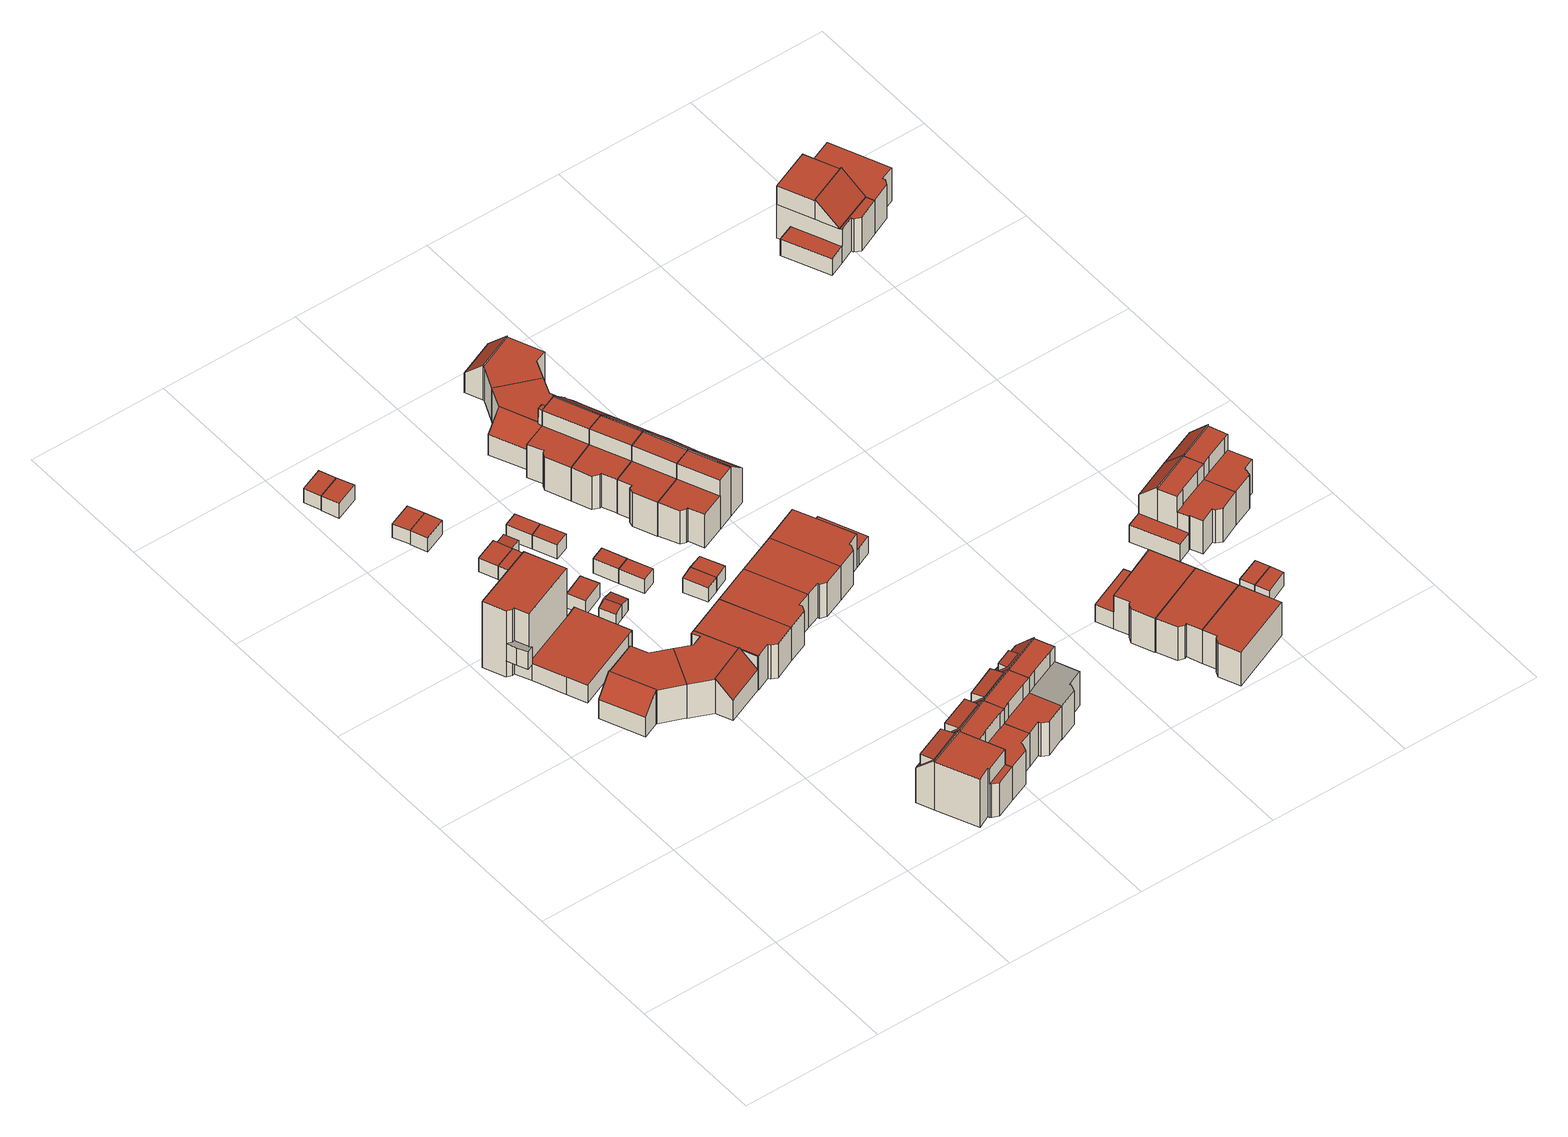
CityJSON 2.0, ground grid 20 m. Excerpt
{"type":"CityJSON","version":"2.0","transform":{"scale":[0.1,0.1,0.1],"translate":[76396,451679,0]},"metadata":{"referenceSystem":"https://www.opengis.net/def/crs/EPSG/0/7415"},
"CityObjects":{
"building1":{"type":"Building","attributes":{"Volume":330.87,"Dakoppervlakte":68.77,"Muuroppervlakte":163.75,"Vloeroppervlakte":62.1,"hoogte_Z_max_in_m_NAP":6.66,"GEB_DOEL":"woonfunctie","dateOfConstruction":"1982-01-01","measuredHeight":5.79},"geometry":[{"type":"Solid","lod":"2","boundaries":[[[[0,1,2,3,4,5,6,7,8]],[[9,10,11,12,13,14,15]],[[16,17,18,19]],[[15,6,5,9]],[[5,4,10,9]],[[3,11,10,4]],[[0,8,13,12]],[[14,13,8,7]],[[18,2,1,19]],[[12,16,19,1,0]],[[3,2,18,17,11]],[[12,11,17,16]],[[7,6,15,14]]]],"semantics":{"surfaces":[{"type":"GroundSurface"},{"type":"RoofSurface"},{"type":"WallSurface"}],"values":[[0,1,1,2,2,2,2,2,2,2,2,2,2]]}}]},
"building2":{"type":"Building","attributes":{"Volume":883.09,"Dakoppervlakte":142.61,"Muuroppervlakte":408.11,"Vloeroppervlakte":142.62,"hoogte_Z_max_in_m_NAP":11.9,"GEB_DOEL":"woonfunctie","dateOfConstruction":"1982-01-01","measuredHeight":11.13},"geometry":[{"type":"Solid","lod":"2","boundaries":[[[[20,21,22,23,24,25,26,27,28,29,30,31,32]],[[33,34,35,36,37,38]],[[39,40,41,42,43,44,45]],[[46,47,48,49,50,51,52,53,54]],[[55,56,57,58,59,60,61]],[[24,47,46,25]],[[33,31,30,50,49]],[[50,30,29,51]],[[52,51,29,28]],[[46,54,53,27,26,25]],[[24,23,61,60,47]],[[22,55,61,23]],[[21,36,40,56,55,22]],[[40,36,35,41]],[[41,35,34,42]],[[43,42,34,33,49]],[[39,45,58,57]],[[58,45,44,59]],[[40,39,57,56]],[[48,47,60,59,44]],[[43,49,48,44]],[[33,38,32,31]],[[38,37,20,32]],[[36,21,20,37]],[[28,27,53,52]]]],"semantics":{"surfaces":[{"type":"GroundSurface"},{"type":"OuterCeilingSurface"},{"type":"OuterFloorSurface"},{"type":"RoofSurface"},{"type":"WallSurface"}],"values":[[0,1,2,3,3,4,4,4,4,4,4,4,4,4,4,4,4,4,4,4,4,4,4,4,4]]}}]},
"building3":{"type":"Building","attributes":{"Volume":303.48,"Dakoppervlakte":62.68,"Muuroppervlakte":175.39,"Vloeroppervlakte":56.56,"hoogte_Z_max_in_m_NAP":6.69,"GEB_DOEL":"woonfunctie","dateOfConstruction":"1982-01-01","measuredHeight":5.86},"geometry":[{"type":"Solid","lod":"2","boundaries":[[[[62,63,64,65,66,67,68,69,70,71]],[[72,73,15,14,74,75,76,77,78,79,80]],[[81,82,83,76,84]],[[69,68,79,78]],[[68,67,80,79]],[[66,65,73,72]],[[73,65,64,15]],[[64,63,14,15]],[[14,63,62,74]],[[70,69,78,77,83]],[[77,76,83]],[[75,84,76]],[[74,81,84,75]],[[83,82,71,70]],[[74,62,71,82,81]],[[67,66,72,80]]]],"semantics":{"surfaces":[{"type":"GroundSurface"},{"type":"RoofSurface"},{"type":"WallSurface"}],"values":[[0,1,1,2,2,2,2,2,2,2,2,2,2,2,2,2]]}}]},
"building4":{"type":"Building","attributes":{"Volume":21.14,"Dakoppervlakte":8.98,"Muuroppervlakte":28.66,"Vloeroppervlakte":8.98,"hoogte_Z_max_in_m_NAP":3.26,"GEB_DOEL":"onbekend","dateOfConstruction":"1982-01-01","measuredHeight":2.35},"geometry":[{"type":"Solid","lod":"2","boundaries":[[[[85,86,87,88]],[[89,90,91,92]],[[85,88,90,89]],[[88,87,91,90]],[[86,92,91,87]],[[86,85,89,92]]]],"semantics":{"surfaces":[{"type":"GroundSurface"},{"type":"RoofSurface"},{"type":"WallSurface"}],"values":[[0,1,2,2,2,2]]}}]},
"building5":{"type":"Building","attributes":{"Volume":21.94,"Dakoppervlakte":8.98,"Muuroppervlakte":29.75,"Vloeroppervlakte":8.98,"hoogte_Z_max_in_m_NAP":3.26,"GEB_DOEL":"onbekend","dateOfConstruction":"1982-01-01","measuredHeight":2.44},"geometry":[{"type":"Solid","lod":"2","boundaries":[[[[93,94,95,96]],[[97,92,91,98]],[[96,92,97,93]],[[96,95,91,92]],[[94,98,91,95]],[[94,93,97,98]]]],"semantics":{"surfaces":[{"type":"GroundSurface"},{"type":"RoofSurface"},{"type":"WallSurface"}],"values":[[0,1,2,2,2,2]]}}]},
"building6":{"type":"Building","attributes":{"Volume":19.4,"Dakoppervlakte":8.49,"Muuroppervlakte":27.04,"Vloeroppervlakte":8.49,"hoogte_Z_max_in_m_NAP":3.26,"GEB_DOEL":"onbekend","dateOfConstruction":"1982-01-01","measuredHeight":2.28},"geometry":[{"type":"Solid","lod":"2","boundaries":[[[[99,100,101,102]],[[103,104,105,106]],[[99,102,103,106]],[[102,101,104,103]],[[100,105,104,101]],[[99,106,105,100]]]],"semantics":{"surfaces":[{"type":"GroundSurface"},{"type":"RoofSurface"},{"type":"WallSurface"}],"values":[[0,1,2,2,2,2]]}}]},
"building7":{"type":"Building","attributes":{"Volume":19.91,"Dakoppervlakte":8.49,"Muuroppervlakte":27.76,"Vloeroppervlakte":8.49,"hoogte_Z_max_in_m_NAP":3.26,"GEB_DOEL":"onbekend","dateOfConstruction":"1982-01-01","measuredHeight":2.35},"geometry":[{"type":"Solid","lod":"2","boundaries":[[[[107,108,109,110]],[[104,111,112,105]],[[107,110,111,104]],[[110,109,112,111]],[[108,105,112,109]],[[108,107,104,105]]]],"semantics":{"surfaces":[{"type":"GroundSurface"},{"type":"RoofSurface"},{"type":"WallSurface"}],"values":[[0,1,2,2,2,2]]}}]},
"building8":{"type":"Building","attributes":{"Volume":21.16,"Dakoppervlakte":9.13,"Muuroppervlakte":28.24,"Vloeroppervlakte":9.13,"hoogte_Z_max_in_m_NAP":3.23,"GEB_DOEL":"onbekend","dateOfConstruction":"1982-01-01","measuredHeight":2.32},"geometry":[{"type":"Solid","lod":"2","boundaries":[[[[113,114,115,116,117]],[[118,119,120,121,122]],[[116,115,121,120]],[[115,114,122,121]],[[119,118,122,114,113,117]],[[117,116,120,119]]]],"semantics":{"surfaces":[{"type":"GroundSurface"},{"type":"RoofSurface"},{"type":"WallSurface"}],"values":[[0,1,2,2,2,2]]}}]},
"building9":{"type":"Building","attributes":{"Volume":437.24,"Dakoppervlakte":49.01,"Muuroppervlakte":230.72,"Vloeroppervlakte":55.91,"hoogte_Z_max_in_m_NAP":9.23,"GEB_DOEL":"woonfunctie","dateOfConstruction":"1982-01-01","measuredHeight":8.32},"children":["building9-1"],"geometry":[{"type":"Solid","lod":"2","boundaries":[[[[123,124,125,126,127,128,129,130,131,132,133]],[[134,135,136,137,138,139]],[[140,141,142,143,144]],[[145,146,147,148],[149,150,151,152]],[[137,136,126,125,140]],[[138,144,132,131,139]],[[142,141,124,123]],[[123,133,143,142]],[[144,143,133,132]],[[141,140,125,124]],[[144,138,137,140]],[[145,139,131,130,146]],[[129,147,146,130]],[[148,147,129,128,134]],[[148,134,139,145]],[[127,126,136,135]],[[134,128,127,135]],[[152,153,154,149]],[[153,152,151]],[[154,153,151,150]],[[154,150,149]]]],"semantics":{"surfaces":[{"type":"GroundSurface"},{"type":"RoofSurface"},{"type":"WallSurface"}],"values":[[0,1,1,1,2,2,2,2,2,2,2,2,2,2,2,2,2,1,2,2,2]]}}]},
"building9-1":{"type":"BuildingInstallation","attributes":{"relationToConstruction":"outside"},"parents":["building9"],"geometry":[{"type":"MultiSurface","lod":"2","boundaries":[[[152,153,154,149]],[[153,152,151]],[[154,153,151,150]],[[154,150,149]]],"semantics":{"surfaces":[{"type":"RoofSurface"},{"type":"WallSurface"}],"values":[0,1,1,1]}}]},
"building10":{"type":"Building","attributes":{"Volume":21.34,"Dakoppervlakte":9.13,"Muuroppervlakte":28.47,"Vloeroppervlakte":9.13,"hoogte_Z_max_in_m_NAP":3.23,"GEB_DOEL":"onbekend","dateOfConstruction":"1982-01-01","measuredHeight":2.34},"geometry":[{"type":"Solid","lod":"2","boundaries":[[[[114,155,156,115]],[[157,122,121,158]],[[156,155,157,158]],[[114,122,157,155]],[[121,122,114,115]],[[115,156,158,121]]]],"semantics":{"surfaces":[{"type":"GroundSurface"},{"type":"RoofSurface"},{"type":"WallSurface"}],"values":[[0,1,2,2,2,2]]}}]},
"building11":{"type":"Building","attributes":{"Volume":21.33,"Dakoppervlakte":8.83,"Muuroppervlakte":29.04,"Vloeroppervlakte":8.83,"hoogte_Z_max_in_m_NAP":3.21,"GEB_DOEL":"onbekend","dateOfConstruction":"1982-01-01","measuredHeight":2.42},"geometry":[{"type":"Solid","lod":"2","boundaries":[[[[159,160,161,162]],[[163,164,165,166]],[[159,162,166,165]],[[162,161,163,166]],[[160,164,163,161]],[[159,165,164,160]]]],"semantics":{"surfaces":[{"type":"GroundSurface"},{"type":"RoofSurface"},{"type":"WallSurface"}],"values":[[0,1,2,2,2,2]]}}]},
"building12":{"type":"Building","attributes":{"Volume":16,"Dakoppervlakte":7.6,"Muuroppervlakte":22.92,"Vloeroppervlakte":7.39,"hoogte_Z_max_in_m_NAP":3.21,"GEB_DOEL":"onbekend","dateOfConstruction":"1982-01-01","measuredHeight":2.35},"geometry":[{"type":"Solid","lod":"2","boundaries":[[[[167,168,169,170,171,172]],[[173,174,175,176]],[[177,178,176,175]],[[177,167,172,178]],[[174,173,170,169]],[[168,175,174,169]],[[178,172,171,170,173,176]],[[168,167,177,175]]]],"semantics":{"surfaces":[{"type":"GroundSurface"},{"type":"RoofSurface"},{"type":"WallSurface"}],"values":[[0,1,1,2,2,2,2,2]]}}]},
"building13":{"type":"Building","attributes":{"Volume":7.7,"Dakoppervlakte":3.56,"Muuroppervlakte":16.45,"Vloeroppervlakte":3.54,"hoogte_Z_max_in_m_NAP":3.05,"GEB_DOEL":"onbekend","dateOfConstruction":"1982-01-01","measuredHeight":2.27},"geometry":[{"type":"Solid","lod":"2","boundaries":[[[[179,180,181,182]],[[183,184,185,186]],[[179,182,184,183]],[[182,181,185,184]],[[180,186,185,181]],[[186,180,179,183]]]],"semantics":{"surfaces":[{"type":"GroundSurface"},{"type":"RoofSurface"},{"type":"WallSurface"}],"values":[[0,1,2,2,2,2]]}}]},
"building14":{"type":"Building","attributes":{"Volume":331.74,"Dakoppervlakte":58.22,"Muuroppervlakte":180.43,"Vloeroppervlakte":58.22,"hoogte_Z_max_in_m_NAP":6.49,"GEB_DOEL":"woonfunctie","dateOfConstruction":"1982-01-01","measuredHeight":5.7},"geometry":[{"type":"Solid","lod":"2","boundaries":[[[[187,188,189,190,69,68,191]],[[78,192,193,194,195,196,79]],[[191,68,79,196]],[[68,69,78,79]],[[190,189,193,192]],[[194,193,189,188]],[[195,194,188,187]],[[191,196,195,187]],[[192,78,69,190]]]],"semantics":{"surfaces":[{"type":"GroundSurface"},{"type":"RoofSurface"},{"type":"WallSurface"}],"values":[[0,1,2,2,2,2,2,2,2]]}}]},
"building15":{"type":"Building","attributes":{"Volume":395.38,"Dakoppervlakte":50.82,"Muuroppervlakte":215.51,"Vloeroppervlakte":57.49,"hoogte_Z_max_in_m_NAP":9.23,"GEB_DOEL":"woonfunctie","dateOfConstruction":"1982-01-01","measuredHeight":8.34},"children":["building15-1"],"geometry":[{"type":"Solid","lod":"2","boundaries":[[[[197,198,199,200,133,201,131,130,202,203,204]],[[205,206,143,207,208,209,210,211,212,213,214]],[[215,216,217,218,219,220,221,139]],[[222,146,145,223],[224,225,226,227]],[[207,143,133,200]],[[199,208,207,200]],[[198,209,208,199]],[[198,197,210,209]],[[215,139,131,201,206]],[[204,203,221,220,211]],[[223,221,203,202,222]],[[222,202,130,146]],[[145,146,130,131,139]],[[145,139,221,223]],[[206,205,216,215]],[[214,217,216,205]],[[217,214,213,218]],[[218,213,212,219]],[[219,212,211,220]],[[201,133,143,206]],[[197,204,211,210]],[[228,229,225,224]],[[224,227,228]],[[229,228,227,226]],[[229,226,225]]]],"semantics":{"surfaces":[{"type":"GroundSurface"},{"type":"RoofSurface"},{"type":"WallSurface"}],"values":[[0,1,1,1,2,2,2,2,2,2,2,2,2,2,2,2,2,2,2,2,2,1,2,2,2]]}}]},
"building15-1":{"type":"BuildingInstallation","attributes":{"relationToConstruction":"outside"},"parents":["building15"],"geometry":[{"type":"MultiSurface","lod":"2","boundaries":[[[228,229,225,224]],[[224,227,228]],[[229,228,227,226]],[[229,226,225]]],"semantics":{"surfaces":[{"type":"RoofSurface"},{"type":"WallSurface"}],"values":[0,1,1,1]}}]},
"building16":{"type":"Building","attributes":{"Volume":17.62,"Dakoppervlakte":7.36,"Muuroppervlakte":26.87,"Vloeroppervlakte":7.36,"hoogte_Z_max_in_m_NAP":3.23,"GEB_DOEL":"onbekend","dateOfConstruction":"1982-01-01","measuredHeight":2.39},"geometry":[{"type":"Solid","lod":"2","boundaries":[[[[230,231,232,233]],[[234,235,236,237]],[[230,233,235,234]],[[233,232,236,235]],[[231,237,236,232]],[[231,230,234,237]]]],"semantics":{"surfaces":[{"type":"GroundSurface"},{"type":"RoofSurface"},{"type":"WallSurface"}],"values":[[0,1,2,2,2,2]]}}]},
"building17":{"type":"Building","attributes":{"Volume":17.6,"Dakoppervlakte":7.36,"Muuroppervlakte":26.84,"Vloeroppervlakte":7.36,"hoogte_Z_max_in_m_NAP":3.23,"GEB_DOEL":"onbekend","dateOfConstruction":"1982-01-01","measuredHeight":2.39},"geometry":[{"type":"Solid","lod":"2","boundaries":[[[[232,238,239,233]],[[240,241,236,235]],[[233,235,236,232]],[[233,239,240,235]],[[238,241,240,239]],[[232,236,241,238]]]],"semantics":{"surfaces":[{"type":"GroundSurface"},{"type":"RoofSurface"},{"type":"WallSurface"}],"values":[[0,1,2,2,2,2]]}}]},
"building18":{"type":"Building","attributes":{"Volume":17.87,"Dakoppervlakte":7.46,"Muuroppervlakte":27.16,"Vloeroppervlakte":7.46,"hoogte_Z_max_in_m_NAP":3.21,"GEB_DOEL":"onbekend","dateOfConstruction":"1982-01-01","measuredHeight":2.4},"geometry":[{"type":"Solid","lod":"2","boundaries":[[[[242,243,244,245]],[[246,247,248,249]],[[245,244,247,246]],[[244,243,248,247]],[[242,249,248,243]],[[249,242,245,246]]]],"semantics":{"surfaces":[{"type":"GroundSurface"},{"type":"RoofSurface"},{"type":"WallSurface"}],"values":[[0,1,2,2,2,2]]}}]},
"building19":{"type":"Building","attributes":{"Volume":17.65,"Dakoppervlakte":7.46,"Muuroppervlakte":26.81,"Vloeroppervlakte":7.46,"hoogte_Z_max_in_m_NAP":3.21,"GEB_DOEL":"onbekend","dateOfConstruction":"1982-01-01","measuredHeight":2.37},"geometry":[{"type":"Solid","lod":"2","boundaries":[[[[250,245,244,251]],[[252,253,247,246]],[[245,246,247,244]],[[245,250,252,246]],[[251,253,252,250]],[[251,244,247,253]]]],"semantics":{"surfaces":[{"type":"GroundSurface"},{"type":"RoofSurface"},{"type":"WallSurface"}],"values":[[0,1,2,2,2,2]]}}]},
"building20":{"type":"Building","attributes":{"Volume":321.31,"Dakoppervlakte":56.78,"Muuroppervlakte":177.23,"Vloeroppervlakte":56.78,"hoogte_Z_max_in_m_NAP":6.49,"GEB_DOEL":"woonfunctie","dateOfConstruction":"1982-01-01","measuredHeight":5.66},"geometry":[{"type":"Solid","lod":"2","boundaries":[[[[191,254,255,256,257,258,187]],[[259,260,261,262,263,196,195]],[[191,196,263,254]],[[196,191,187,195]],[[258,257,260,259]],[[256,261,260,257]],[[262,261,256,255]],[[262,255,254,263]],[[187,258,259,195]]]],"semantics":{"surfaces":[{"type":"GroundSurface"},{"type":"RoofSurface"},{"type":"WallSurface"}],"values":[[0,1,2,2,2,2,2,2,2]]}}]},
"building21":{"type":"Building","attributes":{"Volume":17.99,"Dakoppervlakte":7.5,"Muuroppervlakte":27.18,"Vloeroppervlakte":7.5,"hoogte_Z_max_in_m_NAP":3.22,"GEB_DOEL":"onbekend","dateOfConstruction":"1982-01-01","measuredHeight":2.4},"geometry":[{"type":"Solid","lod":"2","boundaries":[[[[264,265,266,267]],[[268,269,270,271]],[[267,269,268,264]],[[266,270,269,267]],[[265,271,270,266]],[[265,264,268,271]]]],"semantics":{"surfaces":[{"type":"GroundSurface"},{"type":"RoofSurface"},{"type":"WallSurface"}],"values":[[0,1,2,2,2,2]]}}]},
"building22":{"type":"Building","attributes":{"Volume":391.42,"Dakoppervlakte":50.91,"Muuroppervlakte":215.53,"Vloeroppervlakte":56.86,"hoogte_Z_max_in_m_NAP":9.23,"GEB_DOEL":"woonfunctie","dateOfConstruction":"1982-01-01","measuredHeight":8.36},"children":["building22-1"],"geometry":[{"type":"Solid","lod":"2","boundaries":[[[[272,273,274,275,197,204,203,202,276,277,278]],[[210,279,280,281,282,283,284,285,286,211]],[[287,288,289,290,291,221,220]],[[292,293,222,223],[294,295,296,297]],[[197,275,279,210]],[[275,274,280,279]],[[280,274,273,281]],[[273,272,282,281]],[[220,221,203,204,211]],[[291,290,283,278,277]],[[293,276,202,222]],[[222,202,203,221,223]],[[277,276,293,292,291]],[[221,291,292,223]],[[211,286,287,220]],[[287,286,285,288]],[[288,285,284,289]],[[290,289,284,283]],[[204,197,210,211]],[[278,283,282,272]],[[298,294,297,299]],[[299,297,296]],[[298,299,296,295]],[[295,294,298]]]],"semantics":{"surfaces":[{"type":"GroundSurface"},{"type":"RoofSurface"},{"type":"WallSurface"}],"values":[[0,1,1,1,2,2,2,2,2,2,2,2,2,2,2,2,2,2,2,2,1,2,2,2]]}}]},
"building22-1":{"type":"BuildingInstallation","attributes":{"relationToConstruction":"outside"},"parents":["building22"],"geometry":[{"type":"MultiSurface","lod":"2","boundaries":[[[298,294,297,299]],[[299,297,296]],[[298,299,296,295]],[[295,294,298]]],"semantics":{"surfaces":[{"type":"RoofSurface"},{"type":"WallSurface"}],"values":[0,1,1,1]}}]},
"building23":{"type":"Building","attributes":{"Volume":17.69,"Dakoppervlakte":7.51,"Muuroppervlakte":26.72,"Vloeroppervlakte":7.51,"hoogte_Z_max_in_m_NAP":3.22,"GEB_DOEL":"onbekend","dateOfConstruction":"1982-01-01","measuredHeight":2.36},"geometry":[{"type":"Solid","lod":"2","boundaries":[[[[300,301,302,303]],[[268,304,305,269]],[[303,269,305,300]],[[303,302,268,269]],[[301,304,268,302]],[[300,305,304,301]]]],"semantics":{"surfaces":[{"type":"GroundSurface"},{"type":"RoofSurface"},{"type":"WallSurface"}],"values":[[0,1,2,2,2,2]]}}]},
"building24":{"type":"Building","attributes":{"Volume":330.8,"Dakoppervlakte":57.87,"Muuroppervlakte":180.28,"Vloeroppervlakte":57.87,"hoogte_Z_max_in_m_NAP":6.49,"GEB_DOEL":"woonfunctie","dateOfConstruction":"1982-01-01","measuredHeight":5.72},"geometry":[{"type":"Solid","lod":"2","boundaries":[[[[306,307,255,254,308,309,310]],[[311,263,262,312,313,314,315]],[[254,255,262,263]],[[255,307,312,262]],[[314,313,306,310]],[[310,309,315,314]],[[309,308,311,315]],[[254,263,311,308]],[[307,306,313,312]]]],"semantics":{"surfaces":[{"type":"GroundSurface"},{"type":"RoofSurface"},{"type":"WallSurface"}],"values":[[0,1,2,2,2,2,2,2,2]]}}]},
"building25":{"type":"Building","attributes":{"Volume":398.95,"Dakoppervlakte":34.42,"Muuroppervlakte":220.2,"Vloeroppervlakte":58.11,"hoogte_Z_max_in_m_NAP":9.23,"GEB_DOEL":"woonfunctie","dateOfConstruction":"1982-01-01","measuredHeight":8.43},"children":["building25-1"],"geometry":[{"type":"Solid","lod":"2","boundaries":[[[[316,317,318,319,320,321,322,323,324,325,326,327,328]],[[291,290,329,330,331,332,333]],[[334,335,293,292,336],[337,338,339,340]],[[283,282,341,342,343,344,345,346,347]],[[319,318,282,283]],[[341,282,318,317]],[[341,317,316,342]],[[342,316,328,343]],[[344,327,326,345]],[[290,291,320,319,283]],[[331,345,326,325,332]],[[324,333,332,325]],[[291,292,293,321,320]],[[336,333,324,323,334]],[[293,335,334,323,322,321]],[[333,336,292,291]],[[283,347,329,290]],[[346,330,329,347]],[[346,345,331,330]],[[328,327,344,343]],[[337,348,349,338]],[[337,340,348]],[[349,348,340,339]],[[339,338,349]]]],"semantics":{"surfaces":[{"type":"GroundSurface"},{"type":"RoofSurface"},{"type":"OuterFloorSurface"},{"type":"WallSurface"}],"values":[[0,1,1,2,3,3,3,3,3,3,3,3,3,3,3,3,3,3,3,3,1,3,3,3]]}}]},
"building25-1":{"type":"BuildingInstallation","attributes":{"relationToConstruction":"outside"},"parents":["building25"],"geometry":[{"type":"MultiSurface","lod":"2","boundaries":[[[337,348,349,338]],[[337,340,348]],[[349,348,340,339]],[[339,338,349]]],"semantics":{"surfaces":[{"type":"RoofSurface"},{"type":"WallSurface"}],"values":[0,1,1,1]}}]},
"building26":{"type":"Building","attributes":{"Volume":414.49,"Dakoppervlakte":68.05,"Muuroppervlakte":222.43,"Vloeroppervlakte":61.33,"hoogte_Z_max_in_m_NAP":9.31,"GEB_DOEL":"woonfunctie","dateOfConstruction":"1982-01-01","measuredHeight":8.41},"geometry":[{"type":"Solid","lod":"2","boundaries":[[[[350,351,352,353,354,355,356,357,358,359,360,361,362,363,364]],[[365,366,367,368,369,370,371,372]],[[373,374,375,376]],[[377,378,379,380,381,382,383]],[[360,371,370,361]],[[371,360,359,372]],[[359,358,365,372]],[[366,357,356,367]],[[356,355,368,367]],[[355,354,369,368]],[[376,375,362,361,370]],[[374,373,369,354,353]],[[375,377,383,363,362]],[[353,352,379,378,374]],[[364,363,383,382,381,380,379,352,351,350]],[[375,374,378,377]],[[376,370,369,373]],[[358,357,366,365]]]],"semantics":{"surfaces":[{"type":"GroundSurface"},{"type":"RoofSurface"},{"type":"WallSurface"}],"values":[[0,1,1,1,2,2,2,2,2,2,2,2,2,2,2,2,2,2]]}}]},
"building27":{"type":"Building","attributes":{"Volume":303.97,"Dakoppervlakte":62.71,"Muuroppervlakte":164.68,"Vloeroppervlakte":56.43,"hoogte_Z_max_in_m_NAP":9.09,"GEB_DOEL":"woonfunctie","dateOfConstruction":"1982-01-01","measuredHeight":8.26},"geometry":[{"type":"Solid","lod":"2","boundaries":[[[[384,385,386,387,388,389,390,391,392,393,394]],[[395,396,397,398,399,400,401,402,403]],[[404,405,406,370,407,408]],[[409,376,410,411]],[[386,385,395,403]],[[395,385,384,396]],[[394,397,396,384]],[[393,392,399,398]],[[392,391,400,399]],[[370,406,389,388]],[[391,390,405,404,400]],[[406,405,390,389]],[[403,410,376,370,388,387,386]],[[407,370,376,409]],[[408,401,400,404]],[[403,402,411,410]],[[411,402,401,408,407,409]],[[393,398,397,394]]]],"semantics":{"surfaces":[{"type":"GroundSurface"},{"type":"RoofSurface"},{"type":"WallSurface"}],"values":[[0,1,1,1,2,2,2,2,2,2,2,2,2,2,2,2,2,2]]}}]},
"building28":{"type":"Building","attributes":{"Volume":369.43,"Dakoppervlakte":60.57,"Muuroppervlakte":212.39,"Vloeroppervlakte":54.51,"hoogte_Z_max_in_m_NAP":9.31,"GEB_DOEL":"woonfunctie","dateOfConstruction":"1982-01-01","measuredHeight":8.43},"geometry":[{"type":"Solid","lod":"2","boundaries":[[[[412,413,414,355,354,353,352,415,416,417,418,419]],[[369,368,420,421,422,423,424]],[[374,373,425,426]],[[378,427,428,429,379]],[[419,418,424,423]],[[355,368,369,354]],[[355,414,420,368]],[[421,413,412,422]],[[423,422,412,419]],[[418,417,426,425,424]],[[354,369,373,374,353]],[[417,416,428,427,426]],[[428,416,415,429]],[[429,415,352,379]],[[353,374,378,379,352]],[[378,374,426,427]],[[369,424,425,373]],[[421,420,414,413]]]],"semantics":{"surfaces":[{"type":"GroundSurface"},{"type":"RoofSurface"},{"type":"WallSurface"}],"values":[[0,1,1,1,2,2,2,2,2,2,2,2,2,2,2,2,2,2]]}}]},
"building29":{"type":"Building","attributes":{"Volume":402.06,"Dakoppervlakte":65.7,"Muuroppervlakte":221.07,"Vloeroppervlakte":59.14,"hoogte_Z_max_in_m_NAP":9.31,"GEB_DOEL":"woonfunctie","dateOfConstruction":"1982-01-01","measuredHeight":8.47},"geometry":[{"type":"Solid","lod":"2","boundaries":[[[[430,431,432,433,434,435,436,437,438,439,440,441,442]],[[424,423,443,444,445,446,447]],[[425,448,449,426]],[[450,428,427,451,452,453]],[[438,437,447,446]],[[442,423,424,430]],[[442,441,443,423]],[[440,439,445,444]],[[445,439,438,446]],[[424,425,426,431,430]],[[437,436,449,448,447]],[[426,427,428,432,431]],[[451,449,436,435,452]],[[452,435,434,453]],[[453,434,433,450]],[[428,450,433,432]],[[427,426,449,451]],[[424,447,448,425]],[[444,443,441,440]]]],"semantics":{"surfaces":[{"type":"GroundSurface"},{"type":"RoofSurface"},{"type":"WallSurface"}],"values":[[0,1,1,1,2,2,2,2,2,2,2,2,2,2,2,2,2,2,2]]}}]},
"building30":{"type":"Building","attributes":{"Volume":382.8,"Dakoppervlakte":62.77,"Muuroppervlakte":216.79,"Vloeroppervlakte":56.44,"hoogte_Z_max_in_m_NAP":9.31,"GEB_DOEL":"woonfunctie","dateOfConstruction":"1982-01-01","measuredHeight":8.45},"geometry":[{"type":"Solid","lod":"2","boundaries":[[[[454,455,456,457,458,459,460,461,462,463,464]],[[465,466,447,446,467,468,469]],[[470,471,449,448]],[[472,452,451,473]],[[456,446,447,457]],[[456,455,467,446]],[[469,468,454,464]],[[469,464,463,465]],[[465,463,462,466]],[[471,470,466,462,461]],[[448,449,458,457,447]],[[449,451,452,459,458]],[[461,460,472,473,471]],[[472,460,459,452]],[[451,449,471,473]],[[470,448,447,466]],[[468,467,455,454]]]],"semantics":{"surfaces":[{"type":"GroundSurface"},{"type":"RoofSurface"},{"type":"WallSurface"}],"values":[[0,1,1,1,2,2,2,2,2,2,2,2,2,2,2,2,2]]}}]},
"building31":{"type":"Building","attributes":{"Volume":362.64,"Dakoppervlakte":73.59,"Muuroppervlakte":190.7,"Vloeroppervlakte":73.59,"hoogte_Z_max_in_m_NAP":6.49,"GEB_DOEL":"woonfunctie","dateOfConstruction":"1982-01-01","measuredHeight":5.69},"geometry":[{"type":"Solid","lod":"2","boundaries":[[[[308,474,475,476,477,478,479,480,481,482,309]],[[483,484,485,486,487,311,315]],[[488,489,490,491,492]],[[308,309,315,311]],[[483,482,481,484]],[[484,481,480,485]],[[480,479,490,486,485]],[[308,311,487,474]],[[475,489,488,476]],[[479,478,491,490]],[[491,478,477,492]],[[488,492,477,476]],[[474,487,486,490,489,475]],[[309,482,483,315]]]],"semantics":{"surfaces":[{"type":"GroundSurface"},{"type":"RoofSurface"},{"type":"WallSurface"}],"values":[[0,1,1,2,2,2,2,2,2,2,2,2,2,2]]}}]},
"building32":{"type":"Building","attributes":{"Volume":300.39,"Dakoppervlakte":62.68,"Muuroppervlakte":157.26,"Vloeroppervlakte":56.4,"hoogte_Z_max_in_m_NAP":6.73,"GEB_DOEL":"woonfunctie","dateOfConstruction":"1982-01-01","measuredHeight":5.85},"geometry":[{"type":"Solid","lod":"2","boundaries":[[[[493,494,495,496,497,498,499,500,501]],[[397,502,503,504,505,506,398]],[[507,508,509,510]],[[397,398,493,501]],[[501,500,502,397]],[[500,499,503,502]],[[503,499,498,504]],[[506,505,495,494]],[[498,497,509,508,504]],[[510,509,497,496]],[[505,507,510,496,495]],[[507,505,504,508]],[[494,493,398,506]]]],"semantics":{"surfaces":[{"type":"GroundSurface"},{"type":"RoofSurface"},{"type":"WallSurface"}],"values":[[0,1,1,2,2,2,2,2,2,2,2,2,2]]}}]},
"building33":{"type":"Building","attributes":{"Volume":391.79,"Dakoppervlakte":77.82,"Muuroppervlakte":195.97,"Vloeroppervlakte":77.82,"hoogte_Z_max_in_m_NAP":6.28,"GEB_DOEL":"woonfunctie","dateOfConstruction":"1982-01-01","measuredHeight":5.66},"geometry":[{"type":"Solid","lod":"2","boundaries":[[[[511,512,513,514,515,516,517,518,519,520]],[[521,522,523,524,525,526,527]],[[528,529,530,531]],[[512,511,527,526]],[[511,520,521,527]],[[521,520,519,522]],[[515,514,524,523,529]],[[513,525,524,514]],[[516,528,531,517]],[[528,516,515,529]],[[531,530,518,517]],[[523,522,519,518,530,529]],[[513,512,526,525]]]],"semantics":{"surfaces":[{"type":"GroundSurface"},{"type":"RoofSurface"},{"type":"WallSurface"}],"values":[[0,1,1,2,2,2,2,2,2,2,2,2,2]]}}]},
"building34":{"type":"Building","attributes":{"Volume":311.75,"Dakoppervlakte":55.43,"Muuroppervlakte":175.35,"Vloeroppervlakte":55.43,"hoogte_Z_max_in_m_NAP":6.28,"GEB_DOEL":"woonfunctie","dateOfConstruction":"1982-01-01","measuredHeight":5.62},"geometry":[{"type":"Solid","lod":"2","boundaries":[[[[532,533,534,535,536,537,538]],[[539,540,521,527,541,542,543]],[[536,535,539,543]],[[540,539,535,534]],[[533,532,527,521]],[[532,538,541,527]],[[538,537,542,541]],[[536,543,542,537]],[[534,533,521,540]]]],"semantics":{"surfaces":[{"type":"GroundSurface"},{"type":"RoofSurface"},{"type":"WallSurface"}],"values":[[0,1,2,2,2,2,2,2,2]]}}]},
"building35":{"type":"Building","attributes":{"Volume":320.66,"Dakoppervlakte":57.26,"Muuroppervlakte":175.98,"Vloeroppervlakte":57.26,"hoogte_Z_max_in_m_NAP":6.28,"GEB_DOEL":"woonfunctie","dateOfConstruction":"1982-01-01","measuredHeight":5.6},"geometry":[{"type":"Solid","lod":"2","boundaries":[[[[544,545,546,547,535,534,548]],[[549,550,540,539,551,552,553]],[[545,544,549,553]],[[544,548,550,549]],[[535,539,540,534]],[[535,547,551,539]],[[552,551,547,546]],[[545,553,552,546]],[[534,540,550,548]]]],"semantics":{"surfaces":[{"type":"GroundSurface"},{"type":"RoofSurface"},{"type":"WallSurface"}],"values":[[0,1,2,2,2,2,2,2,2]]}}]},
"building36":{"type":"Building","attributes":{"Volume":17.94,"Dakoppervlakte":7.46,"Muuroppervlakte":27.37,"Vloeroppervlakte":7.46,"hoogte_Z_max_in_m_NAP":2.97,"GEB_DOEL":"onbekend","dateOfConstruction":"1982-01-01","measuredHeight":2.4},"geometry":[{"type":"Solid","lod":"2","boundaries":[[[[554,555,556,557]],[[558,559,560,561]],[[556,555,561,560]],[[561,555,554,558]],[[557,559,558,554]],[[557,556,560,559]]]],"semantics":{"surfaces":[{"type":"GroundSurface"},{"type":"RoofSurface"},{"type":"WallSurface"}],"values":[[0,1,2,2,2,2]]}}]},
"building37":{"type":"Building","attributes":{"Volume":17.06,"Dakoppervlakte":7.46,"Muuroppervlakte":26.02,"Vloeroppervlakte":7.46,"hoogte_Z_max_in_m_NAP":2.97,"GEB_DOEL":"onbekend","dateOfConstruction":"1982-01-01","measuredHeight":2.29},"geometry":[{"type":"Solid","lod":"2","boundaries":[[[[562,563,564,565]],[[560,566,567,561]],[[562,565,566,560]],[[565,564,567,566]],[[563,561,567,564]],[[563,562,560,561]]]],"semantics":{"surfaces":[{"type":"GroundSurface"},{"type":"RoofSurface"},{"type":"WallSurface"}],"values":[[0,1,2,2,2,2]]}}]},
"building38":{"type":"Building","attributes":{"Volume":443.32,"Dakoppervlakte":81.34,"Muuroppervlakte":232.55,"Vloeroppervlakte":74.79,"hoogte_Z_max_in_m_NAP":8.89,"GEB_DOEL":"woonfunctie","dateOfConstruction":"1982-01-01","measuredHeight":8.36},"geometry":[{"type":"Solid","lod":"2","boundaries":[[[[568,569,570,571,572,573,574,575,576,577,578,579,580]],[[581,582,583,584,585,586,587,588,589,590,591,592]],[[593,594,595,596,597,598,599]],[[600,601,602,603]],[[604,605,606,607,608,609]],[[575,574,581,592,607]],[[581,574,573,582]],[[573,572,583,582]],[[583,572,571,584]],[[584,571,570,585]],[[585,570,569,586]],[[586,569,568,587]],[[601,595,580,579,602]],[[602,579,578,604,603]],[[605,577,576,606]],[[607,606,576,575]],[[577,605,604,578]],[[596,600,603,604,609]],[[597,596,609,608,591]],[[601,600,596,595]],[[591,608,607,592]],[[598,597,591,590]],[[599,598,590,589]],[[599,589,588,593]],[[594,593,588,587]],[[568,580,595,594,587]]]],"semantics":{"surfaces":[{"type":"GroundSurface"},{"type":"RoofSurface"},{"type":"WallSurface"}],"values":[[0,1,1,1,1,2,2,2,2,2,2,2,2,2,2,2,2,2,2,2,2,2,2,2,2,2]]}}]},
"building39":{"type":"Building","attributes":{"Volume":371.89,"Dakoppervlakte":61.23,"Muuroppervlakte":211.95,"Vloeroppervlakte":55.15,"hoogte_Z_max_in_m_NAP":8.89,"GEB_DOEL":"woonfunctie","dateOfConstruction":"1982-01-01","measuredHeight":8.34},"geometry":[{"type":"Solid","lod":"2","boundaries":[[[[610,569,568,580,579,611,612,613,614,615,616]],[[617,618,619,620,621,587,586,622,623]],[[594,624,625,626,627,595]],[[601,628,629,602]],[[616,615,617,623]],[[615,614,618,617]],[[613,619,618,614]],[[586,587,568,569]],[[623,622,610,616]],[[595,580,568,587,594]],[[627,626,619,613,612]],[[628,627,612,611,629]],[[629,611,579,602]],[[579,580,595,601,602]],[[595,627,628,601]],[[587,621,624,594]],[[620,625,624,621]],[[620,619,626,625]],[[586,569,610,622]]]],"semantics":{"surfaces":[{"type":"GroundSurface"},{"type":"RoofSurface"},{"type":"WallSurface"}],"values":[[0,1,1,1,2,2,2,2,2,2,2,2,2,2,2,2,2,2,2]]}}]},
"building40":{"type":"Building","attributes":{"Volume":522.55,"Dakoppervlakte":84.78,"Muuroppervlakte":259.93,"Vloeroppervlakte":76.56,"hoogte_Z_max_in_m_NAP":9.47,"GEB_DOEL":"woonfunctie","dateOfConstruction":"1982-01-01","measuredHeight":8.99},"geometry":[{"type":"Solid","lod":"2","boundaries":[[[[630,631,632,633,634,635,636,637,638,639,640,641,642]],[[643,644,645,646,647,648,649,650]],[[651,652,653,654]],[[655,656,657,658]],[[659,660,661,662,663,664]],[[643,650,665,666,642,641,659,664,663,662]],[[638,637,644,643,662]],[[644,637,636,645]],[[645,636,635,646]],[[667,651,654,668]],[[652,651,667,630,642,666]],[[655,658,649,668,654]],[[660,659,641,640]],[[660,640,639,661]],[[638,662,661,639]],[[665,650,657,656,653]],[[665,653,652,666]],[[655,654,653,656]],[[630,667,668,649,648,633,632,631]],[[658,657,650,649]],[[646,635,634,633,648,647]]]],"semantics":{"surfaces":[{"type":"GroundSurface"},{"type":"RoofSurface"},{"type":"WallSurface"}],"values":[[0,1,1,1,1,2,2,2,2,2,2,2,2,2,2,2,2,2,2,2,2]]}}]},
"building41":{"type":"Building","attributes":{"Volume":320.02,"Dakoppervlakte":56.79,"Muuroppervlakte":176.73,"Vloeroppervlakte":56.79,"hoogte_Z_max_in_m_NAP":6.14,"GEB_DOEL":"woonfunctie","dateOfConstruction":"1982-01-01","measuredHeight":5.64},"geometry":[{"type":"Solid","lod":"2","boundaries":[[[[669,633,630,670,671,672,673]],[[674,675,676,677,678,667,648]],[[670,630,667,678]],[[630,633,648,667]],[[669,673,675,674]],[[672,676,675,673]],[[672,671,677,676]],[[670,678,677,671]],[[674,648,633,669]]]],"semantics":{"surfaces":[{"type":"GroundSurface"},{"type":"RoofSurface"},{"type":"WallSurface"}],"values":[[0,1,2,2,2,2,2,2,2]]}}]}
},
"vertices":[
[113,380,9],[90,370,9],[65,430,9],[88,440,9],[136,460,9],[146,437,9],[174,425,9],[149,366,9],[114,380,9],[146,437,65],[136,460,65],[88,440,65],[113,380,65],[114,380,65],[149,366,65],[174,425,65],[113,380,67],[88,440,67],[65,430,41],[90,370,42],
[29,552,8],[21,555,8],[8,585,8],[100,622,8],[123,568,8],[141,576,8],[143,572,8],[171,502,8],[162,498,8],[71,460,8],[60,487,8],[42,531,8],[32,553,8],[42,531,35],[33,527,35],[26,542,35],[21,555,35],[29,552,35],[32,553,35],[29,552,64],[21,555,64],[26,542,64],[33,527,64],[42,531,64],[40,534,64],[32,553,64],[141,576,37],[123,568,37],[40,534,37],[42,531,37],[60,487,37],[71,460,37],[162,498,37],[171,502,37],[143,572,37],[8,585,119],[21,555,119],[29,552,119],[32,553,119],[40,534,119],[123,568,119],[100,622,119],
[181,352,8],[149,366,8],[174,425,8],[197,415,8],[212,421,8],[207,432,8],[212,434,8],[247,352,8],[246,352,8],[191,329,8],[212,421,65],[197,415,65],[181,352,65],[236,376,65],[237,374,65],[246,352,65],[247,352,65],[212,434,65],[207,432,65],[181,352,67],[191,329,42],[246,352,42],[236,376,67],
[44,952,9],[53,929,9],[20,916,9],[11,939,9],[44,952,33],[11,939,33],[20,916,33],[53,929,33],
[63,906,8],[29,892,8],[20,916,8],[53,929,8],[63,906,33],[29,892,33],
[91,839,10],[100,817,10],[68,804,10],[58,826,10],[58,826,33],[68,804,33],[100,817,33],[91,839,33],
[68,804,9],[100,817,9],[109,794,9],[77,781,9],[77,781,33],[109,794,33],
[146,707,9],[147,705,9],[115,692,9],[105,717,9],[137,730,9],[146,707,32],[137,730,32],[105,717,32],[115,692,32],[147,705,32],
[343,3,9],[334,7,9],[332,9,9],[331,11,9],[312,2,9],[287,59,9],[277,83,9],[333,106,9],[343,82,9],[367,24,9],[371,15,9],[287,59,90],[312,2,90],[331,11,90],[332,9,90],[367,24,90],[343,82,90],[332,9,65],[334,7,65],[343,3,65],[371,15,65],[367,24,65],[343,82,92],[333,106,67],[277,83,67],[287,59,92],[290,64,89],[283,82,70],[329,101,70],[337,84,89],[329,101,88],[283,82,88],
[156,680,9],[124,668,9],[156,680,32],[124,668,32],
[182,618,8],[193,594,8],[161,580,8],[151,604,8],[161,580,32],[193,594,32],[182,618,32],[151,604,32],
[206,555,9],[191,548,9],[178,542,9],[168,563,9],[181,570,9],[197,577,9],[168,563,29],[178,542,29],[191,548,32],[181,570,32],[206,555,28],[197,577,28],
[155,733,8],[163,714,8],[147,707,8],[139,726,8],[155,733,29],[139,726,30],[147,707,30],[163,714,29],
[308,367,8],[278,354,8],[270,358,8],[268,361,8],[269,458,8],[268,361,65],[270,358,65],[278,354,65],[308,367,65],[269,458,65],
[423,48,9],[405,41,9],[405,38,9],[401,27,9],[353,57,9],[388,129,9],[398,106,9],[409,80,9],[366,62,65],[353,57,65],[401,27,65],[405,38,65],[405,41,65],[423,48,65],[409,80,65],[400,76,65],[400,77,65],[366,63,65],[353,57,90],[366,62,90],[366,63,90],[400,77,90],[400,76,90],[409,80,90],[398,106,90],[388,129,67],[398,106,92],[390,106,89],[346,88,89],[339,106,69],[383,124,69],[383,124,88],[339,106,88],
[166,742,8],[185,750,8],[199,718,8],[180,709,8],[166,742,32],[180,709,32],[199,718,32],[185,750,32],
[213,685,8],[193,677,8],[193,677,32],[213,685,32],
[213,632,8],[232,640,8],[245,607,8],[226,599,8],[226,599,32],[245,607,32],[232,640,32],[213,632,32],
[240,566,8],[259,574,8],[240,566,32],[259,574,32],
[324,481,8],[359,399,8],[339,391,8],[341,388,8],[337,379,8],[337,379,65],[341,388,65],[339,391,65],[359,399,65],[324,481,65],
[310,516,8],[291,508,8],[277,540,8],[296,549,8],[310,516,32],[296,549,32],[277,540,32],[291,508,32],
[482,62,9],[453,49,9],[444,54,9],[443,57,9],[444,153,9],[454,129,9],[465,103,9],[443,57,65],[444,54,65],[453,49,65],[482,62,65],[465,103,65],[451,98,65],[417,84,65],[418,84,65],[418,84,90],[417,84,90],[451,98,90],[465,103,90],[454,129,90],[454,129,92],[444,153,67],[403,111,89],[396,128,70],[440,147,70],[447,130,89],[396,128,87],[440,147,87],
[316,557,9],[330,525,9],[310,516,9],[296,549,9],[330,525,32],[316,557,32],
[380,404,8],[379,407,8],[381,504,8],[419,413,8],[389,401,8],[381,504,65],[379,407,65],[380,404,65],[389,401,65],[419,413,65],
[513,83,8],[510,73,8],[482,62,8],[465,103,8],[454,129,8],[444,153,8],[447,154,8],[501,176,8],[511,153,8],[519,134,8],[522,127,8],[535,95,8],[512,85,8],[477,109,90],[511,123,90],[522,127,90],[519,134,90],[511,153,90],[501,176,67],[447,154,67],[511,153,92],[482,147,87],[458,137,87],[453,149,74],[477,159,74],[510,73,65],[513,83,65],[512,85,65],[535,95,65],[522,127,65],[511,123,65],[477,109,65],[477,159,86],[453,149,86],
[337,832,9],[341,821,9],[357,783,9],[333,773,9],[308,763,9],[267,745,9],[253,779,9],[256,786,9],[259,788,9],[249,809,9],[261,814,9],[283,823,9],[308,833,9],[332,842,9],[333,840,9],[259,788,65],[256,786,65],[253,779,65],[267,745,65],[308,763,65],[283,823,65],[261,814,65],[249,809,65],[308,763,91],[333,773,91],[308,833,91],[283,823,91],[308,833,93],[333,773,93],[357,783,68],[341,821,68],[337,832,68],[333,840,68],[332,842,68],
[324,862,8],[332,842,8],[291,826,8],[285,823,8],[283,823,8],[261,814,8],[237,869,8],[261,879,8],[262,880,8],[275,911,8],[334,887,8],[332,842,65],[324,862,65],[334,887,65],[275,911,65],[262,880,65],[261,879,65],[282,829,65],[289,831,65],[291,826,65],[261,879,67],[237,869,42],[261,814,42],[281,828,65],[282,829,67],[281,828,91],[291,826,91],[289,831,91],
[289,715,9],[287,714,9],[277,718,9],[375,739,9],[379,730,9],[356,720,9],[331,709,9],[298,695,9],[277,718,65],[287,714,65],[289,715,65],[298,695,65],[331,709,65],[331,709,91],[356,720,91],[356,720,93],[379,730,68],[375,739,68],
[331,709,8],[356,720,8],[379,730,8],[383,721,8],[388,710,8],[403,672,8],[379,662,8],[355,652,8],[312,634,8],[299,666,8],[301,674,8],[306,676,8],[298,695,8],[306,676,65],[301,674,65],[299,666,65],[312,634,65],[355,652,65],[355,652,91],[379,662,91],[383,721,68],[379,662,93],[403,672,67],[388,710,68],
[333,604,9],[325,606,9],[312,634,9],[355,652,9],[379,662,9],[403,672,9],[427,617,9],[402,607,9],[378,597,9],[344,583,9],[335,605,9],[344,583,65],[378,597,65],[325,606,65],[333,604,65],[335,605,65],[378,597,91],[402,607,91],[427,617,67],[402,607,93],
[433,526,8],[440,509,8],[467,520,8],[494,456,8],[472,447,8],[468,445,8],[450,437,8],[451,434,8],[447,425,8],[447,425,65],[451,434,65],[450,437,65],[468,445,65],[433,526,65],[467,520,37],[440,509,37],[468,445,37],[472,447,37],[494,456,37],
[275,911,9],[290,945,9],[289,946,9],[279,970,9],[333,993,9],[343,969,9],[363,921,9],[345,914,9],[334,887,9],[345,914,65],[363,921,65],[343,969,65],[289,946,65],[290,945,65],[289,946,67],[343,969,67],[333,993,41],[279,970,42],
[664,113,6],[651,144,6],[655,153,6],[658,154,6],[649,175,6],[639,199,6],[703,226,6],[713,204,6],[730,211,6],[755,152,6],[755,152,63],[730,211,63],[649,175,63],[658,154,63],[655,153,63],[651,144,63],[664,113,63],[639,199,35],[649,175,35],[713,204,35],[703,226,35],
[664,113,7],[755,152,7],[778,97,7],[696,63,7],[688,84,7],[685,82,7],[676,85,7],[696,63,63],[778,97,63],[676,85,63],[685,82,63],[688,84,63],
[710,4,7],[697,33,7],[701,42,7],[704,44,7],[801,42,7],[710,4,63],[801,42,63],[704,44,63],[701,42,63],[697,33,63],
[840,145,6],[848,126,6],[814,112,6],[806,131,6],[840,145,30],[806,131,30],[814,112,30],[848,126,30],
[814,112,7],[848,126,7],[855,108,7],[822,93,7],[822,93,30],[855,108,30],
[857,268,5],[874,227,5],[845,214,5],[836,218,5],[834,221,5],[813,212,5],[806,229,5],[804,228,5],[784,219,5],[756,283,5],[777,292,5],[836,317,5],[846,293,5],[806,229,61],[813,212,61],[834,221,61],[836,218,61],[845,214,61],[874,227,61],[857,268,61],[843,262,61],[810,249,61],[810,248,61],[798,243,61],[804,228,61],[843,262,87],[857,268,87],[846,293,87],[787,268,87],[798,243,87],[810,248,87],[810,249,87],[787,268,89],[846,293,89],[836,317,64],[777,292,64],[777,292,33],[756,283,33],[784,219,33],[804,228,33],[798,243,33],[787,268,33],
[905,240,5],[891,339,5],[901,316,5],[911,290,5],[924,259,5],[907,252,5],[907,249,5],[907,252,61],[924,259,61],[911,290,61],[903,287,61],[869,273,61],[905,240,61],[907,249,61],[869,273,87],[903,287,87],[911,290,87],[901,316,87],[901,316,89],[891,339,64],
[798,978,5],[819,929,5],[832,898,5],[837,887,5],[835,886,5],[807,874,5],[798,878,5],[797,881,5],[776,872,5],[753,862,5],[725,927,5],[748,936,5],[740,954,5],[776,872,61],[797,881,61],[798,878,61],[807,874,61],[835,886,61],[837,887,61],[832,898,61],[774,874,61],[798,978,92],[740,954,92],[761,905,92],[819,929,92],[819,929,95],[761,905,95],[774,874,62],[832,898,62],[748,936,33],[725,927,33],[753,862,33],[776,872,33],[774,874,33],[761,905,33],[761,905,61],[740,954,61],[798,978,61],[819,929,61],
[865,899,5],[853,1001,5],[888,919,5],[868,911,5],[869,908,5],[865,899,61],[869,908,61],[868,911,61],[888,919,61],[853,1001,61]
]}
